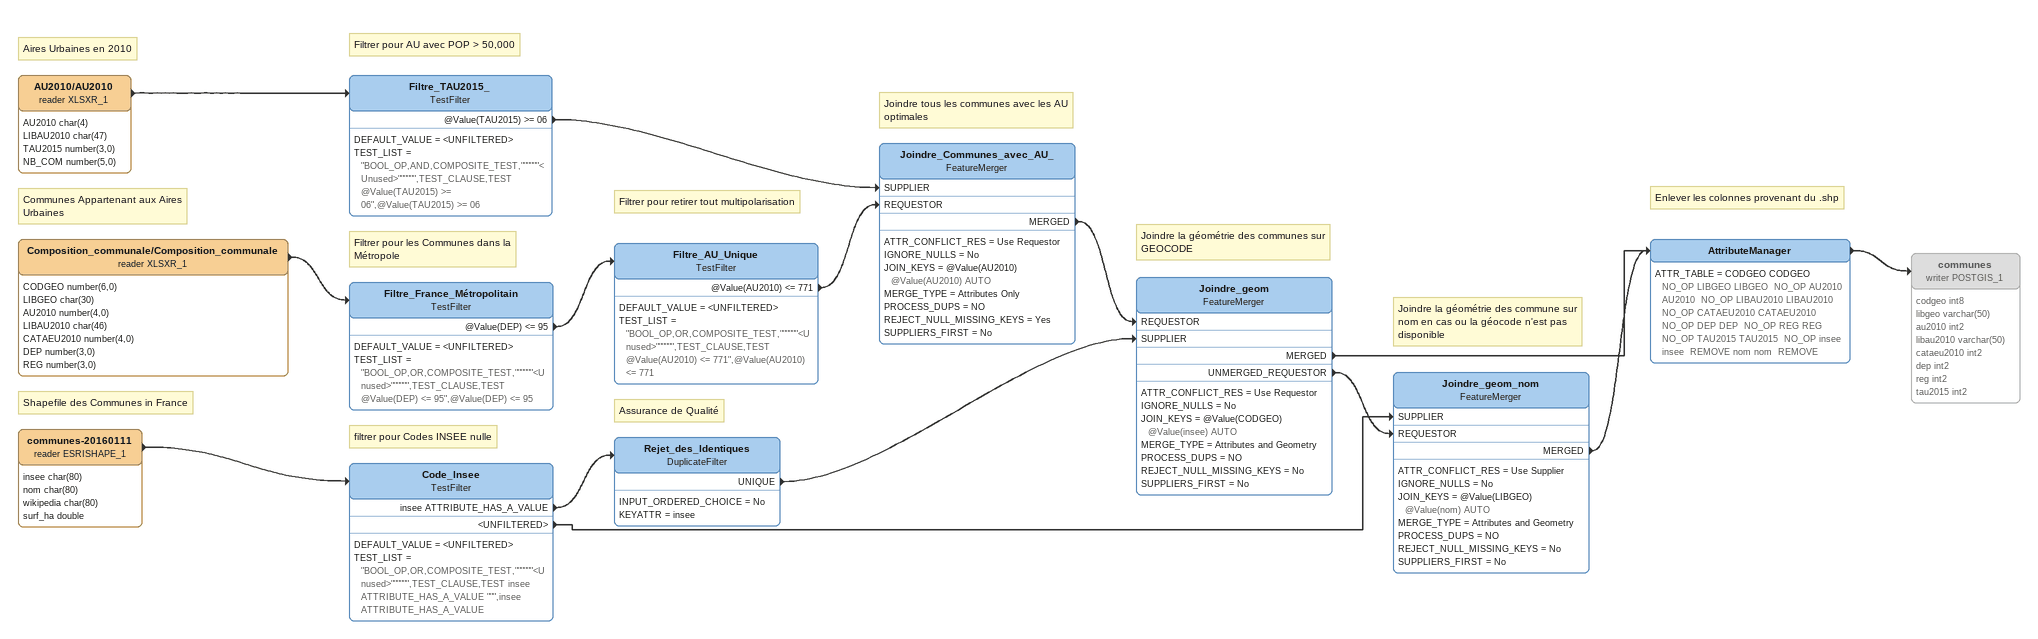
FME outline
Note: Aires Urbaines en 2010
AU2010/AU2010 (reader XLSXR_1)
    attributes: AU2010 char(4), LIBAU2010 char(47), TAU2015 number(3,0), NB_COM number(5,0)
    -> Filtre_TAU2015_
Note: Filtrer pour AU avec POP > 50,000
Filtre_TAU2015_: TestFilter
    DEFAULT_VALUE = <UNFILTERED>
    TEST_LIST = "BOOL_OP,AND,COMPOSITE_TEST,""""""<Unused>"""""",TEST_CLAUSE,TEST @Value(TAU2015) >= 06",@Value(TAU2015) >= 06
    @Value(TAU2015) >= 06 -> Joindre_Communes_avec_AU_ [SUPPLIER]
Note: Communes Appartenant aux Aires Urbaines
Composition_communale/Composition_communale (reader XLSXR_1)
    attributes: CODGEO number(6,0), LIBGEO char(30), AU2010 number(4,0), LIBAU2010 char(46), CATAEU2010 number(4,0), DEP number(3,0), REG number(3,0)
    -> Filtre_France_Métropolitain
Note: Filtrer pour les Communes dans la Métropole
Filtre_France_Métropolitain: TestFilter
    DEFAULT_VALUE = <UNFILTERED>
    TEST_LIST = "BOOL_OP,OR,COMPOSITE_TEST,""""""<Unused>"""""",TEST_CLAUSE,TEST @Value(DEP) <= 95",@Value(DEP) <= 95
    @Value(DEP) <= 95 -> Filtre_AU_Unique
Note: Filtrer pour retirer tout multipolarisation
Filtre_AU_Unique: TestFilter
    DEFAULT_VALUE = <UNFILTERED>
    TEST_LIST = "BOOL_OP,OR,COMPOSITE_TEST,""""""<Unused>"""""",TEST_CLAUSE,TEST @Value(AU2010) <= 771",@Value(AU2010) <= 771
    @Value(AU2010) <= 771 -> Joindre_Communes_avec_AU_ [REQUESTOR]
Note: Joindre tous les communes avec les AU optimales
Joindre_Communes_avec_AU_: FeatureMerger
    ATTR_CONFLICT_RES = Use Requestor
    IGNORE_NULLS = No
    JOIN_KEYS = @Value(AU2010) @Value(AU2010) AUTO
    MERGE_TYPE = Attributes Only
    PROCESS_DUPS = NO
    REJECT_NULL_MISSING_KEYS = Yes
    SUPPLIERS_FIRST = No
    MERGED -> Joindre_geom [REQUESTOR]
Note: Shapefile des Communes in France
communes-20160111 (reader ESRISHAPE_1)
    attributes: insee char(80), nom char(80), wikipedia char(80), surf_ha double
    -> Code_Insee
Note: filtrer pour Codes INSEE nulle
Code_Insee: TestFilter
    DEFAULT_VALUE = <UNFILTERED>
    TEST_LIST = "BOOL_OP,OR,COMPOSITE_TEST,""""""<Unused>"""""",TEST_CLAUSE,TEST insee ATTRIBUTE_HAS_A_VALUE """,insee ATTRIBUTE_HAS_A_VALUE
    insee ATTRIBUTE_HAS_A_VALUE -> Rejet_des_Identiques
    <UNFILTERED> -> Joindre_geom_nom [SUPPLIER]
Note: Assurance de Qualité
Rejet_des_Identiques: DuplicateFilter
    INPUT_ORDERED_CHOICE = No
    KEYATTR = insee
    UNIQUE -> Joindre_geom [SUPPLIER]
Note: Joindre la géométrie des communes sur GEOCODE
Joindre_geom: FeatureMerger
    ATTR_CONFLICT_RES = Use Requestor
    IGNORE_NULLS = No
    JOIN_KEYS = @Value(CODGEO) @Value(insee) AUTO
    MERGE_TYPE = Attributes and Geometry
    PROCESS_DUPS = NO
    REJECT_NULL_MISSING_KEYS = No
    SUPPLIERS_FIRST = No
    MERGED -> AttributeManager
    UNMERGED_REQUESTOR -> Joindre_geom_nom [REQUESTOR]
Note: Joindre la géométrie des commune sur nom en cas ou la géocode n'est pas disponible
Joindre_geom_nom: FeatureMerger
    ATTR_CONFLICT_RES = Use Supplier
    IGNORE_NULLS = No
    JOIN_KEYS = @Value(LIBGEO) @Value(nom) AUTO
    MERGE_TYPE = Attributes and Geometry
    PROCESS_DUPS = NO
    REJECT_NULL_MISSING_KEYS = No
    SUPPLIERS_FIRST = No
    MERGED -> AttributeManager
Note: Enlever les colonnes provenant du .shp
AttributeManager
    ATTR_TABLE = CODGEO CODGEO  NO_OP LIBGEO LIBGEO  NO_OP AU2010 AU2010  NO_OP LIBAU2010 LIBAU2010  NO_OP CATAEU2010 CATAEU2010  NO_OP DEP DEP  NO_OP REG REG  NO_OP TAU2015 TAU2015  NO_OP insee insee  REMOVE nom nom  REMOVE
    -> communes (writer POSTGIS_1)
communes (writer POSTGIS_1) [off]
    attributes: codgeo int8, libgeo varchar(50), au2010 int2, libau2010 varchar(50), cataeu2010 int2, dep int2, reg int2, tau2015 int2
